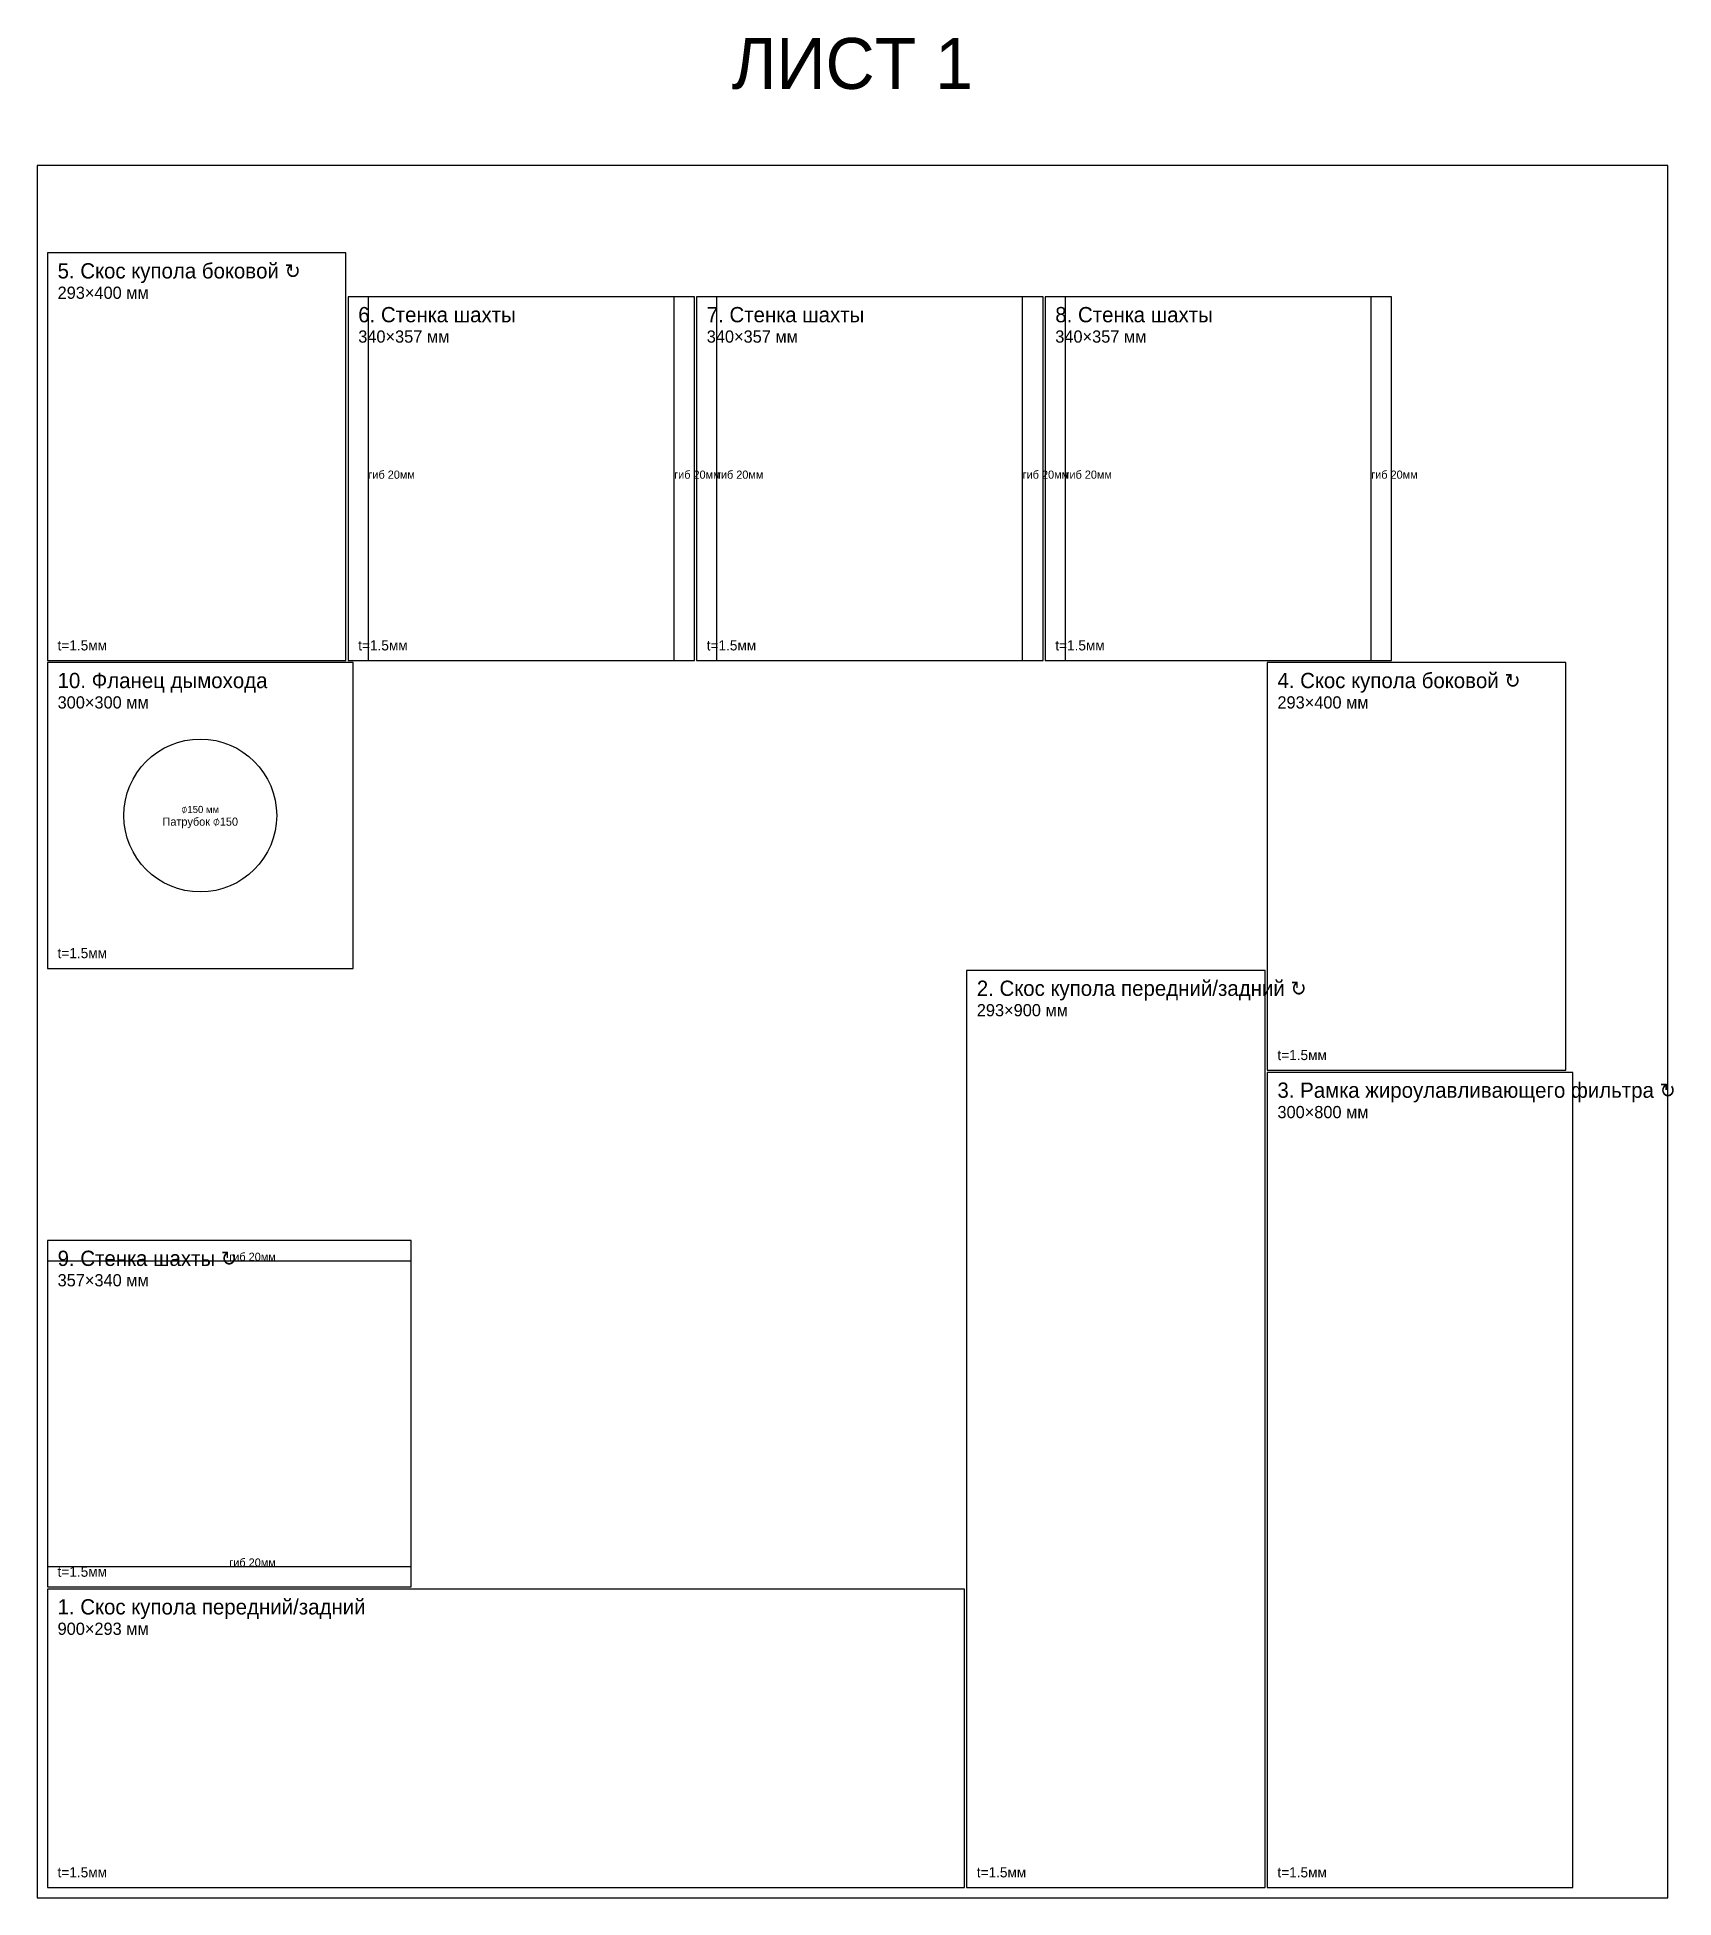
# Model space of a CAD drawing. Header units: metres. Extents: x 0 to 1606, y 0 to 1826.
import ezdxf
from ezdxf.enums import TextEntityAlignment as Align

# ---------------------------------------------------------------- set-up
doc = ezdxf.new("R2010")
doc.units = ezdxf.units.M
doc.linetypes.add('DASHED', pattern=[1.524, 1.27, -0.254])
for name, color, linetype in [('BEND', 4, 'Continuous'), ('CUTOUT', 6, 'Continuous'), ('SHEET', 1, 'Continuous'), ('TEXT', 7, 'Continuous'), ('Системный слой', 7, 'CONTINUOUS')]:
    doc.layers.add(name, color=color, linetype=linetype)

msp = doc.modelspace()

# ---------------------------------------------------------------- linework, layer by layer
at = {"layer": 'BEND', "color": 4, "linetype": 'DASHED'}
for p, q in [((325, 1214), (325, 1571)), ((625, 1214), (625, 1571)), ((667, 1214), (667, 1571)), ((967, 1214), (967, 1571)), ((1009, 1214), (1009, 1571)), ((1309, 1214), (1309, 1571)), ((10, 625), (367, 625)), ((10, 325), (367, 325))]:
    msp.add_line(p, q, dxfattribs=at)
at = {"layer": 'CUTOUT', "color": 6}
msp.add_circle((160, 1062), 75, dxfattribs=at)
at = {"layer": 'SHEET', "color": 1}
msp.add_lwpolyline([(0, 0), (1600, 0), (1600, 1700), (0, 1700), (0, 0)], dxfattribs=at)
at = {"layer": 'Системный слой', "color": 7}
for points in [[(10, 1214), (303, 1214), (303, 1614), (10, 1614), (10, 1214)], [(305, 1214), (645, 1214), (645, 1571), (305, 1571), (305, 1214)], [(647, 1214), (987, 1214), (987, 1571), (647, 1571), (647, 1214)], [(989, 1214), (1329, 1214), (1329, 1571), (989, 1571), (989, 1214)], [(10, 912), (310, 912), (310, 1212), (10, 1212), (10, 912)], [(1207, 812), (1500, 812), (1500, 1212), (1207, 1212), (1207, 812)], [(912, 10), (1205, 10), (1205, 910), (912, 910), (912, 10)], [(1207, 10), (1507, 10), (1507, 810), (1207, 810), (1207, 10)], [(10, 305), (367, 305), (367, 645), (10, 645), (10, 305)], [(10, 10), (910, 10), (910, 303), (10, 303), (10, 10)]]:
    msp.add_lwpolyline(points, dxfattribs=at)

# ---------------------------------------------------------------- texts
at = {"layer": 'BEND', "color": 4}
for p in [(325, 1392.5), (625, 1392.5), (667, 1392.5), (967, 1392.5), (1009, 1392.5), (1309, 1392.5), (188.5, 625), (188.5, 325)]:
    msp.add_text('гиб 20мм', height=8, dxfattribs=at).set_placement(p)
at = {"layer": 'TEXT', "color": 7}
msp.add_text('ЛИСТ 1', height=50, dxfattribs=at).set_placement((800, 1800), align=Align.MIDDLE_CENTER)
for s, p in [('5. Скос купола боковой ↻', (20, 1589)), ('6. Стенка шахты', (315, 1546)), ('7. Стенка шахты', (657, 1546)), ('8. Стенка шахты', (999, 1546)), ('10. Фланец дымохода', (20, 1187)), ('4. Скос купола боковой ↻', (1217, 1187)), ('2. Скос купола передний/задний ↻', (922, 885)), ('3. Рамка жироулавливающего фильтра ↻', (1217, 785)), ('9. Стенка шахты ↻', (20, 620)), ('1. Скос купола передний/задний', (20, 278))]:
    msp.add_text(s, height=15, dxfattribs=at).set_placement(p)
at = {"layer": 'TEXT', "color": 3}
for s, p in [('293×400 мм', (20, 1569)), ('340×357 мм', (315, 1526)), ('340×357 мм', (657, 1526)), ('340×357 мм', (999, 1526)), ('300×300 мм', (20, 1167)), ('293×400 мм', (1217, 1167)), ('293×900 мм', (922, 865)), ('300×800 мм', (1217, 765)), ('357×340 мм', (20, 600)), ('900×293 мм', (20, 258))]:
    msp.add_text(s, height=12, dxfattribs=at).set_placement(p)
at = {"layer": 'TEXT', "color": 8}
for p in [(20, 1224), (315, 1224), (657, 1224), (999, 1224), (20, 922), (1217, 822), (20, 315), (20, 20), (922, 20), (1217, 20)]:
    msp.add_text('t=1.5мм', height=10, dxfattribs=at).set_placement(p)
at = {"layer": 'TEXT', "color": 6}
for s, height, p in [('Патрубок ⌀150', 8, (160, 1056)), ('⌀150 мм', 7, (160, 1068))]:
    msp.add_text(s, height=height, dxfattribs=at).set_placement(p, align=Align.MIDDLE_CENTER)

doc.saveas('drawing.dxf')
